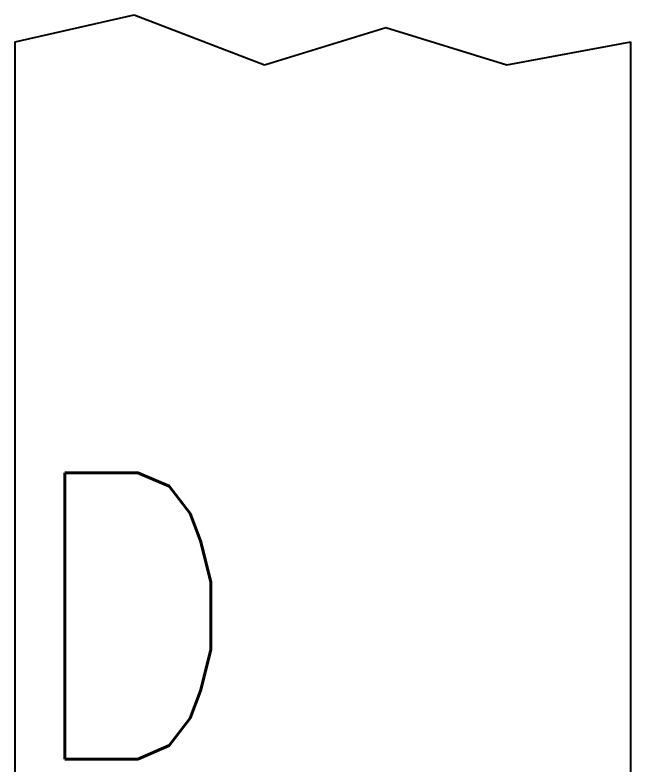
# Model space of a CAD drawing. Extents: x 89504 to 820828, y -104886 to 219894.
# Drawn here: x 814895.1 to 814946.7, y -102937.9 to -102875 of the extents above; entities that cross this region are included whole.
import ezdxf

# ---------------------------------------------------------------- set-up
doc = ezdxf.new("R2010")
doc.units = 0
doc.header["$MEASUREMENT"] = 0
doc.layers.add('寸法', color=4, linetype='CONTINUOUS')
doc.styles.add('DRACAD', font='txt', dxfattribs={"width": 0.85, "bigfont": 'extfont2'})

msp = doc.modelspace()

# ---------------------------------------------------------------- linework, layer by layer
at = {"layer": '寸法'}
for p, q in [((814895.05776, -102877.29396), (814905.04992, -102875.03842)), ((814905.04992, -102875.03842), (814915.98141, -102879.20285)), ((814915.98141, -102879.20285), (814926.13222, -102876.07947)), ((814926.13222, -102876.07947), (814936.28303, -102879.20285)), ((814895.05776, -102982.13136), (814895.05776, -102877.29396)), ((814936.28303, -102879.20285), (814946.68458, -102877.29396)), ((814946.68458, -102982.13136), (814946.68458, -102877.29396))]:
    msp.add_line(p, q, dxfattribs=at)

# ---------------------------------------------------------------- texts
at = {"layer": '寸法', "style": 'DRACAD', "width": 0.85}
msp.add_text('D', height=24, dxfattribs=at).set_placement((814895.74345, -102937.39647))

doc.saveas('drawing.dxf')
